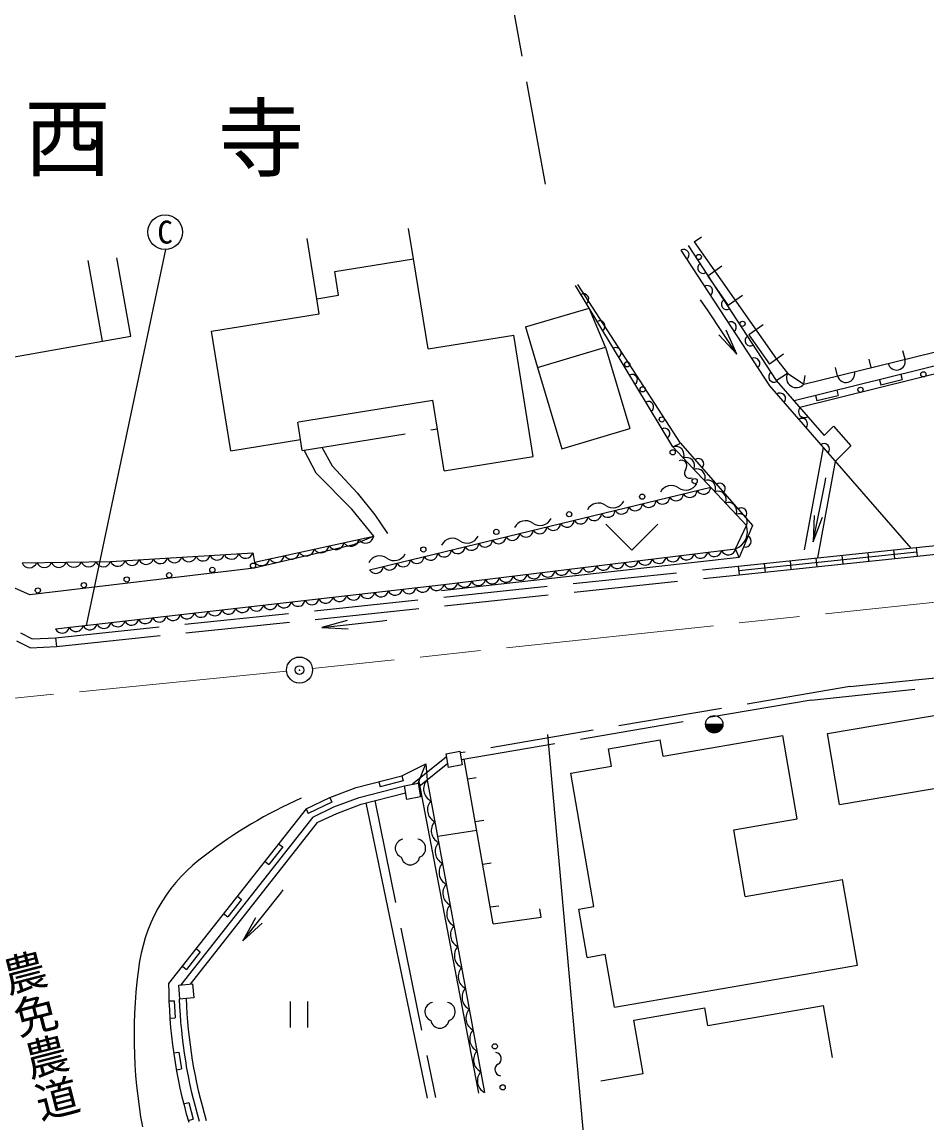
# Model space of a CAD drawing. Units: millimetres, scale not verified. Extents: x 40000 to 680000, y 20000 to 380000.
# Drawn here: x 447422 to 499594, y 253888 to 317354 of the extents above; entities that cross this region are included whole.
import ezdxf
from ezdxf.enums import TextEntityAlignment as Align

# ---------------------------------------------------------------- set-up
doc = ezdxf.new("R2010")
doc.units = ezdxf.units.MM
doc.header["$LTSCALE"] = 1000
doc.header["$PDMODE"] = 32
doc.header["$PDSIZE"] = 500
doc.linetypes.add('CHAIN', pattern=[18.5, 12, -1.5, 3.5, -1.5])
doc.linetypes.add('DASHED', pattern=[7.5, 6, -1.5])
for name, color, linetype, lineweight in [('M-BGD', 7, 'Continuous', 25), ('M-BGD-EXST', 7, 'Continuous', 25), ('M-BMK', 2, 'CHAIN', 13), ('M-BMK-SRVR', 3, 'Continuous', 25), ('M-STR-STRC', 7, 'Continuous', 25)]:
    doc.layers.add(name, color=color, linetype=linetype, lineweight=lineweight)
doc.layers.add('M-BMK-HTXT', color=7, linetype='Continuous')
doc.layers.add('M-OTRS', color=6, linetype='Continuous')
doc.styles.add('@ＭＳ ゴシック', font='')
doc.styles.add('ＭＳ ゴシック', font='')
doc.styles.get('@ＭＳ ゴシック').set_extended_font_data('@MS Gothic')
doc.styles.get('ＭＳ ゴシック').set_extended_font_data('MS Gothic')

# ---------------------------------------------------------------- blocks, each defined once
blk = doc.blocks.new('open_arrow')
at = {"color": 0, "linetype": 'Continuous', "lineweight": -2}
blk.add_lwpolyline([(7.5, 1.25), (0, 0), (7.5, -1.25)], dxfattribs=at)

msp = doc.modelspace()

# ---------------------------------------------------------------- linework, layer by layer
at = {"layer": 'M-BGD', "linetype": 'DASHED'}
for p, q in [((477606, 308000), (473594, 330044)), ((469994, 303704), (469713, 305457)), ((464421, 301400), (463863, 304868)), ((453704, 299252), (452898, 303765)), ((476452, 299775), (480111, 300863)), ((481067, 298602), (480111, 300863)), ((476452, 299775), (477147, 297437)), ((452071, 298960), (453704, 299252)), ((463580, 292656), (471371, 293909)), ((463580, 292656), (463479, 293284)), ((464384, 291338), (463695, 292675)), ((464714, 292839), (465301, 291774)), ((493601, 292832), (492407, 286370)), ((494309, 292019), (493283, 286462)), ((466444, 289265), (464384, 291338)), ((465301, 291774), (466747, 290217)), ((466747, 290217), (467769, 288938)), ((467698, 287711), (466444, 289265)), ((467769, 288938), (468490, 287860)), ((498975, 287060), (510829, 288329)), ((499027, 286562), (510883, 287832)), ((449358, 281853), (488716, 285983)), ((449410, 281355), (488768, 285486)), ((447328, 282138), (448016, 281789)), ((448016, 281789), (449386, 281855)), ((447111, 281687), (447907, 281283)), ((447907, 281283), (449410, 281355)), ((492925, 278262), (509353, 280009)), ((495145, 279046), (509285, 280494)), ((495145, 279046), (472673, 275219)), ((492925, 278262), (472742, 274825)), ((471901, 274987), (469928, 273410)), ((471968, 274609), (470292, 273270)), ((467762, 272468), (471255, 255359)), ((471387, 270431), (473637, 270774))]:
    msp.add_line(p, q, dxfattribs=at)
at = {"layer": 'M-BGD'}
for p, q in [((486179, 304690), (486589, 304977)), ((486179, 304690), (490922, 297918)), ((485408, 304202), (490509, 296385)), ((485827, 304475), (490909, 296687)), ((452071, 298960), (451243, 303598)), ((465448, 302973), (469994, 303704)), ((470830, 298508), (469994, 303704)), ((465669, 301601), (465448, 302973)), ((487774, 303284), (486955, 302710)), ((484940, 292858), (479329, 302159)), ((485382, 293069), (479466, 302229)), ((486955, 302710), (488141, 301017)), ((464421, 301400), (465669, 301601)), ((488960, 301591), (488141, 301017)), ((464561, 300528), (464421, 301400)), ((492494, 296475), (511944, 301263)), ((458348, 299528), (464561, 300528)), ((490146, 299898), (489327, 299324)), ((444945, 297688), (452071, 298960)), ((459456, 292637), (458348, 299528)), ((470830, 298508), (475768, 299302)), ((476894, 292302), (475768, 299302)), ((489327, 299324), (490518, 297622)), ((477147, 297437), (481067, 298602)), ((481067, 298602), (482458, 293922)), ((505495, 298863), (491930, 295514)), ((498329, 297911), (498209, 298397)), ((491325, 298213), (490518, 297622)), ((490922, 297918), (491545, 297104)), ((504117, 298060), (492261, 295133)), ((496384, 297433), (496264, 297918)), ((477147, 297437), (478539, 292757)), ((490909, 296687), (491545, 297104)), ((491545, 297104), (492494, 296475)), ((494439, 296954), (494319, 297439)), ((498096, 297036), (498168, 296745)), ((490509, 296385), (498656, 287026)), ((490909, 296687), (493668, 293517)), ((492494, 296475), (492579, 296968)), ((496863, 296732), (496934, 296440)), ((496934, 296440), (498168, 296745)), ((493163, 295818), (493235, 295527)), ((493235, 295527), (494468, 295832)), ((494396, 296123), (494468, 295832)), ((463357, 294301), (471107, 295547)), ((471762, 291477), (471107, 295547)), ((463479, 293284), (463316, 294295)), ((478539, 292757), (482458, 293922)), ((494203, 294063), (493668, 293517)), ((494203, 294063), (495195, 292924)), ((459456, 292637), (463479, 293284)), ((484940, 292858), (485382, 293069)), ((489189, 288333), (484940, 292858)), ((485382, 293069), (489534, 288334)), ((495195, 292924), (494309, 292019)), ((471762, 291477), (476894, 292302)), ((467459, 285776), (487125, 290531)), ((488557, 286983), (489189, 288333)), ((489534, 288334), (488773, 286483)), ((460832, 286225), (467698, 287711)), ((467698, 287711), (466533, 287207)), ((466533, 287207), (460805, 285877)), ((471739, 284923), (488557, 286983)), ((488773, 286483), (488557, 286983)), ((488716, 285983), (498975, 287060)), ((497667, 286922), (497719, 286425)), ((498975, 287060), (499027, 286562)), ((447422, 286187), (452540, 286256)), ((452540, 286256), (460728, 286763)), ((460728, 286763), (460832, 286225)), ((488773, 286483), (471611, 284567)), ((488741, 285742), (499000, 286819)), ((488768, 285486), (499027, 286562)), ((491699, 286296), (491752, 285799)), ((493191, 286453), (493243, 285955)), ((494683, 286609), (494735, 286112)), ((496175, 286766), (496227, 286269)), ((460805, 285877), (447871, 284326)), ((488716, 285983), (488768, 285486)), ((490208, 286140), (490260, 285642)), ((447871, 284326), (445911, 285193)), ((449349, 282382), (471739, 284923)), ((449358, 281853), (449410, 281355)), ((493858, 276334), (504315, 278114)), ((484382, 275035), (491279, 276231)), ((492115, 271418), (491279, 276231)), ((494553, 272246), (493858, 276334)), ((481242, 275455), (484220, 275971)), ((481414, 274461), (481242, 275455)), ((484382, 275035), (484220, 275971)), ((471868, 275175), (472656, 275314)), ((472006, 274387), (471868, 275175)), ((472656, 275314), (472794, 274526)), ((474584, 265370), (472922, 274856)), ((469319, 273905), (470698, 274592)), ((470257, 273468), (470698, 274592)), ((470698, 274592), (470773, 273655)), ((472794, 274526), (472006, 274387)), ((479058, 274052), (481414, 274461)), ((466684, 273221), (469319, 273905)), ((468001, 273563), (468077, 273273)), ((469394, 273615), (468077, 273273)), ((469319, 273905), (469394, 273615)), ((470295, 273566), (473739, 255609)), ((470773, 273655), (474091, 255645)), ((473118, 273736), (473613, 273803)), ((480392, 266364), (479058, 274052)), ((494553, 272246), (505011, 274026)), ((465174, 272659), (466684, 273221)), ((466864, 272648), (469470, 273324)), ((466984, 272266), (469539, 272929)), ((469469, 273329), (470257, 273468)), ((469607, 272541), (469469, 273329)), ((470257, 273468), (470395, 272680)), ((463798, 272005), (465174, 272659)), ((465291, 272382), (463927, 271734)), ((465174, 272659), (465291, 272382)), ((465407, 272106), (466864, 272648)), ((467249, 272335), (470783, 255312)), ((470395, 272680), (469607, 272541)), ((463798, 272005), (455876, 261921)), ((463798, 272005), (463927, 271734)), ((464183, 271524), (465407, 272106)), ((464439, 271203), (465563, 271737)), ((465563, 271737), (466984, 272266)), ((464183, 271524), (456577, 261843)), ((464439, 271203), (457123, 261890)), ((473550, 271272), (474045, 271339)), ((488455, 270783), (492115, 271418)), ((489120, 266950), (488455, 270783)), ((462449, 269803), (461657, 268795)), ((462214, 269989), (462449, 269803)), ((461421, 268980), (461657, 268795)), ((473981, 268808), (474477, 268875)), ((489120, 266950), (494728, 267923)), ((495584, 262990), (494728, 267923)), ((460073, 266778), (459281, 265770)), ((459837, 266963), (460073, 266778)), ((459045, 265955), (459281, 265770)), ((474413, 266343), (474909, 266410)), ((477358, 265744), (477271, 266237)), ((479520, 266213), (480392, 266364)), ((480003, 263433), (479520, 266213)), ((474584, 265370), (477358, 265744)), ((457696, 263753), (456904, 262744)), ((457460, 263938), (457696, 263753)), ((480003, 263433), (481042, 263613)), ((481572, 260558), (481042, 263613)), ((456668, 262930), (456904, 262744)), ((481572, 260558), (495584, 262990)), ((456461, 261833), (457258, 261902)), ((456530, 261036), (456461, 261833)), ((457258, 261902), (457327, 261105)), ((455894, 260922), (456194, 260932)), ((456194, 260932), (456247, 259944)), ((457327, 261105), (456491, 261032)), ((482693, 259819), (486781, 260529)), ((486959, 259503), (486781, 260529)), ((486959, 259503), (493637, 260662)), ((494157, 257664), (493637, 260662)), ((455948, 259923), (456247, 259944)), ((483227, 256742), (482693, 259819)), ((456160, 257935), (456457, 257977)), ((456457, 257977), (456614, 257000)), ((456319, 256948), (456614, 257000)), ((480793, 256319), (483227, 256742)), ((456740, 254993), (457031, 255066)), ((457031, 255066), (457291, 254109)), ((457002, 254028), (457291, 254109))]:
    msp.add_line(p, q, dxfattribs=at)
for points in [[(488633, 298209), (486979, 300712), (486545, 301342)], [(493028, 287381), (493731, 290826), (493766, 291072)], [(464714, 282443), (468208, 282839), (468453, 282882)], [(460143, 264382), (462334, 267133), (462477, 267336)]]:
    msp.add_lwpolyline(points, dxfattribs=at)
for centre in [(486438, 303811), (488964, 299957), (482305, 297624), (499385, 297044), (483203, 296176), (495759, 296155), (484305, 294441), (484935, 292548), (486203, 290890), (483175, 289995), (478971, 288979), (474767, 287963), (470562, 286947), (455905, 285465), (458394, 285771), (460741, 286016), (450989, 284893), (453457, 285220), (448336, 284587), (474675, 258306), (475134, 255942)]:
    msp.add_circle(centre, 150, dxfattribs=at)
for centre, radius, start, end in [((485569, 303935), 311, 305.21117, 121.03539), ((486691, 303174), 312, 125.41531, 300.83126), ((486929, 301851), 311, 305.21117, 121.03539), ((479795, 301383), 302, 301.43496, 120.7728), ((488056, 301082), 312, 125.41531, 300.83126), ((480730, 299833), 302, 301.43496, 120.7728), ((488289, 299766), 311, 305.21117, 121.03539), ((489421, 298990), 312, 125.41531, 300.83126), ((481665, 298283), 302, 301.43496, 120.7728), ((489649, 297681), 311, 305.21117, 121.03539), ((497842, 297792), 501, 193.91469, 13.74064), ((482600, 296733), 302, 301.43496, 120.7728), ((490786, 296898), 312, 125.41531, 300.83126), ((492060, 296851), 574, 153.87924, 319.10273), ((494925, 297074), 501, 193.91469, 13.74064), ((491125, 295642), 322, 315.01679, 127.06468), ((483536, 295183), 302, 301.43496, 120.7728), ((492543, 294905), 362, 140.97053, 301.11094), ((492392, 294187), 322, 315.01679, 127.06468), ((484471, 293633), 302, 301.43496, 120.7728), ((485114, 292414), 478, 335.02525, 111.35699), ((493659, 292732), 322, 315.01679, 127.06468), ((485445, 291777), 314, 319.16053, 115.72201), ((485721, 291767), 478, 335.02525, 111.35699), ((486409, 291875), 315, 314.01357, 128.46765), ((485920, 291367), 314, 139.16053, 295.72201), ((486328, 291120), 478, 335.02525, 111.35699), ((485695, 291077), 710, 233.9556, 333.21642), ((486935, 290474), 478, 335.02525, 111.35699), ((487654, 290455), 315, 314.01357, 128.46765), ((484860, 289929), 710, 53.9556, 153.21642), ((485129, 290175), 423, 210.48879, 356.69671), ((485916, 290365), 423, 210.48879, 356.69671), ((486703, 290555), 423, 210.48879, 356.69671), ((487542, 289827), 478, 335.02525, 111.35699), ((480656, 288913), 710, 53.9556, 153.21642), ((481491, 290061), 710, 233.9556, 333.21642), ((482769, 289604), 423, 210.48879, 356.69671), ((483556, 289795), 423, 210.48879, 356.69671), ((484343, 289985), 423, 210.48879, 356.69671), ((488149, 289181), 478, 335.02525, 111.35699), ((479623, 288844), 423, 210.48879, 356.69671), ((480409, 289034), 423, 210.48879, 356.69671), ((481196, 289224), 423, 210.48879, 356.69671), ((481983, 289414), 423, 210.48879, 356.69671), ((488756, 288534), 478, 335.02525, 111.35699), ((488900, 289034), 315, 314.01357, 128.46765), ((476451, 287897), 710, 53.9556, 153.21642), ((477286, 289045), 710, 233.9556, 333.21642), ((477263, 288273), 423, 210.48879, 356.69671), ((478049, 288463), 423, 210.48879, 356.69671), ((478836, 288653), 423, 210.48879, 356.69671), ((488170, 287986), 1076, 291.0677, 18.78495), ((466374, 287600), 471, 213.52591, 350.90362), ((467233, 287786), 471, 213.52591, 350.90362), ((472247, 286881), 710, 53.9556, 153.21642), ((473082, 288029), 710, 233.9556, 333.21642), ((474903, 287702), 423, 210.48879, 356.69671), ((475690, 287893), 423, 210.48879, 356.69671), ((476476, 288083), 423, 210.48879, 356.69671), ((489121, 287422), 335, 253.69291, 61.59734), ((463800, 287043), 471, 213.52591, 350.90362), ((464658, 287228), 471, 213.52591, 350.90362), ((465516, 287414), 471, 213.52591, 350.90362), ((471756, 286942), 423, 210.48879, 356.69671), ((472543, 287132), 423, 210.48879, 356.69671), ((473330, 287322), 423, 210.48879, 356.69671), ((474116, 287512), 423, 210.48879, 356.69671), ((487341, 286956), 421, 203.71085, 350.25205), ((488142, 287054), 421, 203.71085, 350.25205), ((450405, 286380), 453, 200.52236, 341.01281), ((451258, 286392), 453, 200.52236, 341.01281), ((452111, 286403), 453, 200.52236, 341.01281), ((452941, 286411), 430, 201.18214, 345.90311), ((453760, 286462), 430, 201.18214, 345.90311), ((454579, 286513), 430, 201.18214, 345.90311), ((455398, 286563), 430, 201.18214, 345.90311), ((456216, 286614), 430, 201.18214, 345.90311), ((457035, 286665), 430, 201.18214, 345.90311), ((457854, 286715), 430, 201.18214, 345.90311), ((458673, 286766), 430, 201.18214, 345.90311), ((459492, 286817), 430, 201.18214, 345.90311), ((460311, 286868), 430, 201.18214, 345.90311), ((461225, 286485), 471, 213.52591, 350.90362), ((462083, 286671), 471, 213.52591, 350.90362), ((462941, 286857), 471, 213.52591, 350.90362), ((468042, 285865), 710, 53.9556, 153.21642), ((468878, 287013), 710, 233.9556, 333.21642), ((469396, 286371), 423, 210.48879, 356.69671), ((470183, 286561), 423, 210.48879, 356.69671), ((470970, 286751), 423, 210.48879, 356.69671), ((482536, 286368), 421, 203.71085, 350.25205), ((483337, 286466), 421, 203.71085, 350.25205), ((484137, 286564), 421, 203.71085, 350.25205), ((484938, 286662), 421, 203.71085, 350.25205), ((485739, 286760), 421, 203.71085, 350.25205), ((486540, 286858), 421, 203.71085, 350.25205), ((447847, 286346), 453, 200.52236, 341.01281), ((448700, 286358), 453, 200.52236, 341.01281), ((449553, 286369), 453, 200.52236, 341.01281), ((467823, 285991), 423, 210.48879, 356.69671), ((468610, 286181), 423, 210.48879, 356.69671), ((476930, 285681), 421, 203.71085, 350.25205), ((477730, 285779), 421, 203.71085, 350.25205), ((478531, 285877), 421, 203.71085, 350.25205), ((479332, 285975), 421, 203.71085, 350.25205), ((480133, 286073), 421, 203.71085, 350.25205), ((480934, 286172), 421, 203.71085, 350.25205), ((481735, 286270), 421, 203.71085, 350.25205), ((472124, 285093), 421, 203.71085, 350.25205), ((472925, 285191), 421, 203.71085, 350.25205), ((473726, 285289), 421, 203.71085, 350.25205), ((474527, 285387), 421, 203.71085, 350.25205), ((475328, 285485), 421, 203.71085, 350.25205), ((476129, 285583), 421, 203.71085, 350.25205), ((466527, 284452), 420, 203.06246, 349.88975), ((467327, 284543), 420, 203.06246, 349.88975), ((468127, 284634), 420, 203.06246, 349.88975), ((468926, 284725), 420, 203.06246, 349.88975), ((469726, 284815), 420, 203.06246, 349.88975), ((470526, 284906), 420, 203.06246, 349.88975), ((471325, 284997), 420, 203.06246, 349.88975), ((460930, 283817), 420, 203.06246, 349.88975), ((461730, 283908), 420, 203.06246, 349.88975), ((462529, 283999), 420, 203.06246, 349.88975), ((463329, 284089), 420, 203.06246, 349.88975), ((464129, 284180), 420, 203.06246, 349.88975), ((464928, 284271), 420, 203.06246, 349.88975), ((465728, 284362), 420, 203.06246, 349.88975), ((455333, 283182), 420, 203.06246, 349.88975), ((456132, 283272), 420, 203.06246, 349.88975), ((456932, 283363), 420, 203.06246, 349.88975), ((457732, 283454), 420, 203.06246, 349.88975), ((458531, 283545), 420, 203.06246, 349.88975), ((459331, 283636), 420, 203.06246, 349.88975), ((460130, 283726), 420, 203.06246, 349.88975), ((449735, 282546), 420, 203.06246, 349.88975), ((450535, 282637), 420, 203.06246, 349.88975), ((451335, 282728), 420, 203.06246, 349.88975), ((452134, 282819), 420, 203.06246, 349.88975), ((452934, 282909), 420, 203.06246, 349.88975), ((453733, 283000), 420, 203.06246, 349.88975), ((454533, 283091), 420, 203.06246, 349.88975), ((471347, 273140), 771, 138.09382, 242.78291), ((474564, 247750), 27204, 113.97, 127.53181), ((471568, 271939), 771, 138.09382, 242.78291), ((471789, 270738), 771, 138.09382, 242.78291), ((472010, 269538), 771, 138.09382, 242.78291), ((463468, 261701), 9386, 125.70099, 170.75175), ((472232, 268337), 771, 138.09382, 242.78291), ((472453, 267136), 771, 138.09382, 242.78291), ((472674, 265936), 771, 138.09382, 242.78291), ((472895, 264735), 771, 138.09382, 242.78291), ((473116, 263534), 771, 138.09382, 242.78291), ((483065, 258909), 29180, 171.52564, 190.36519), ((473338, 262334), 771, 138.09382, 242.78291), ((484236, 261940), 28360, 180.03858, 196.41078), ((473559, 261133), 771, 138.09382, 242.78291), ((484236, 261940), 27760, 181.87494, 196.64406), ((484236, 261940), 27360, 181.83002, 196.80537), ((473780, 259932), 771, 138.09382, 242.78291), ((474001, 258732), 771, 138.09382, 242.78291), ((474222, 257531), 771, 138.09382, 242.78291), ((474699, 257594), 358, 298.65477, 83.59447), ((475042, 256967), 358, 118.65477, 263.59447), ((474444, 256331), 771, 138.09382, 242.78291)]:
    msp.add_arc(centre, radius, start, end, dxfattribs=at)
at = {"layer": 'M-BGD-EXST'}
for p, q in [((451145, 282567), (455708, 304243)), ((481087, 288411), (482587, 286911)), ((482587, 286911), (484087, 288411)), ((486826, 276870), (487826, 276870)), ((486828, 276829), (487824, 276829)), ((486833, 276787), (487819, 276787)), ((486842, 276745), (487810, 276745)), ((486855, 276704), (487798, 276704)), ((486872, 276662), (487781, 276662)), ((486893, 276620), (487759, 276620)), ((486920, 276579), (487732, 276579)), ((486953, 276537), (487699, 276537)), ((486995, 276495), (487657, 276495)), ((487050, 276454), (487603, 276454)), ((487126, 276412), (487526, 276412)), ((462875, 260889), (462875, 259389)), ((463875, 260889), (463875, 259389))]:
    msp.add_line(p, q, dxfattribs=at)
for centre, radius in [((455671, 305242), 1000), ((487326, 276870), 500)]:
    msp.add_circle(centre, radius, dxfattribs=at)
for centre, radius, start, end in [((469479, 269722), 537, 100.75605, 249.2973), ((470146, 269715), 545, 290.56616, 78.96113), ((469815, 269300), 532, 188.73985, 349.61114), ((471183, 260306), 537, 100.75605, 249.2973), ((471850, 260299), 545, 290.56616, 78.96113), ((471519, 259884), 532, 188.73985, 349.61114)]:
    msp.add_arc(centre, radius, start, end, dxfattribs=at)
at = {"layer": 'M-BMK'}
for p, q in [((560861, 290419), (464169, 280079)), ((462677, 279926), (394739, 273239))]:
    msp.add_line(p, q, dxfattribs=at)
at = {"layer": 'M-BMK-SRVR'}
msp.add_circle((463423, 279999), 750, dxfattribs=at)
at = {"layer": 'M-OTRS'}
msp.add_point((463423, 279999), dxfattribs=at)
at = {"layer": 'M-STR-STRC'}
msp.add_line((477708, 276288), (480263, 247776), dxfattribs=at)

# ---------------------------------------------------------------- block references
at = {"layer": 'M-BGD', "xscale": 200, "yscale": 200}
for p, rotation in [((488633, 298209), 123.5), ((493028, 287381), 78.5), ((464714, 282443), 6.5), ((460143, 264382), 51.5)]:
    msp.add_blockref('open_arrow', p, dxfattribs=dict(at, rotation=rotation))

# ---------------------------------------------------------------- texts
at = {"layer": 'M-BGD-EXST', "style": 'ＭＳ ゴシック'}
msp.add_text('C', height=1320, dxfattribs=at).set_placement((455671, 305242), align=Align.MIDDLE_CENTER)
at = {"layer": 'M-BMK-HTXT', "style": '@ＭＳ ゴシック'}
msp.add_text('農免農道', height=1833, rotation=284.47, dxfattribs=at).set_placement((449731, 254101), align=Align.MIDDLE_RIGHT)
at = {"layer": 'M-BMK-HTXT', "insert": (425255, 308439), "char_height": 3666, "attachment_point": 7, "style": 'ＭＳ ゴシック'}
msp.add_mtext('\\T2.23;字下西寺', dxfattribs=at)

doc.saveas('drawing.dxf')
